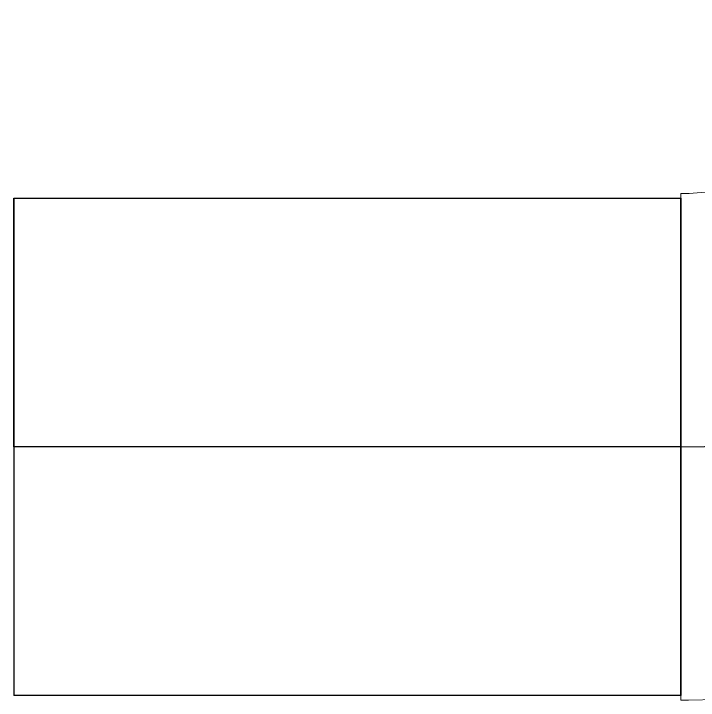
# Model space of a CAD drawing. Extents: x 0 to 160756, y 0 to 229247.
# Drawn here: x 47126.8 to 47354.1, y 69786.8 to 70014.9 of the extents above; entities that cross this region are included whole.
import ezdxf

# ---------------------------------------------------------------- set-up
doc = ezdxf.new("R2010")
doc.units = 0
doc.header["$LTSCALE"] = 10
doc.layers.add('XCM7P30CDA$0$M-PIPE--14', color=252, linetype='Continuous', lineweight=13)
doc.layers.add('XCM7P30CDA$0$U-CDA-PIPE', color=252, linetype='Continuous')

# ---------------------------------------------------------------- blocks, each defined once
blk = doc.blocks.new('XCM7P30CDA$0$短彎頭 - 焊接 1 - 90度-1118541-閥組')
at = {"layer": 'XCM7P30CDA$0$M-PIPE--14'}
for p, q in [((165745.87, -6052.89), (165914.17, -6052.89)), ((165914.17, -6052.89), (165745.87, -6052.89)), ((165981.53, -6162.32), (165981.53, -6120.25)), ((165981.53, -6120.25), (165981.53, -6288.55)), ((165981.53, -6288.55), (165981.53, -6162.5))]:
    blk.add_line(p, q, dxfattribs=at)
at = {"layer": 'XCM7P30CDA$0$M-PIPE--14', "flags": 128}
for points in [[(165745.87, -6052.89), (165746.06, -6062.31), (165746.62, -6071.72), (165747.57, -6081.1), (165748.88, -6090.43), (165750.57, -6099.71), (165752.63, -6108.91), (165755.05, -6118.01), (165757.83, -6127.02), (165760.98, -6135.91), (165764.47, -6144.66), (165768.32, -6153.27), (165772.5, -6161.71), (165777.02, -6169.98), (165781.87, -6178.07), (165787.03, -6185.95), (165792.51, -6193.62), (165798.29, -6201.07), (165804.36, -6208.28), (165810.72, -6215.24), (165817.35, -6221.94), (165824.24, -6228.37), (165831.38, -6234.52), (165838.76, -6240.38), (165846.38, -6245.94), (165854.2, -6251.19), (165862.24, -6256.12), (165870.46, -6260.73), (165878.86, -6265.01), (165887.42, -6268.94), (165896.14, -6272.53), (165904.99, -6275.77), (165913.96, -6278.66), (165923.05, -6281.18), (165932.22, -6283.33), (165941.48, -6285.12), (165950.8, -6286.54), (165960.16, -6287.58), (165969.57, -6288.25), (165978.99, -6288.54), (165981.53, -6288.55)], [(165981.53, -6120.25), (165978.84, -6120.2), (165976.15, -6120.03), (165973.47, -6119.77), (165970.8, -6119.39), (165968.15, -6118.91), (165965.52, -6118.32), (165962.92, -6117.63), (165960.34, -6116.83), (165957.8, -6115.93), (165955.3, -6114.93), (165952.84, -6113.83), (165950.43, -6112.64), (165948.06, -6111.35), (165945.75, -6109.96), (165943.5, -6108.48), (165941.3, -6106.92), (165939.18, -6105.27), (165937.12, -6103.53), (165935.13, -6101.71), (165933.21, -6099.82), (165931.37, -6097.85), (165929.61, -6095.81), (165927.94, -6093.7), (165926.35, -6091.52), (165924.85, -6089.28), (165923.44, -6086.99), (165922.12, -6084.64), (165920.9, -6082.24), (165919.78, -6079.79), (165918.75, -6077.3), (165917.82, -6074.77), (165917, -6072.2), (165916.28, -6069.61), (165915.66, -6066.98), (165915.15, -6064.34), (165914.75, -6061.67), (165914.45, -6059), (165914.26, -6056.31), (165914.17, -6053.62), (165914.17, -6052.89)]]:
    blk.add_lwpolyline(points, dxfattribs=at)
blk = doc.blocks.new('XCM7P30CDA')
at = {"layer": 'XCM7P30CDA$0$U-CDA-PIPE'}
for p, q in [((47126.84, 69953.56), (47348.33, 69953.56)), ((47126.84, 69870.96), (47126.84, 69953.56)), ((47126.84, 69953.56), (47126.84, 69870.96)), ((47348.33, 69870.96), (47348.33, 69953.56)), ((47348.33, 69953.56), (47348.33, 69870.96)), ((47348.33, 69870.96), (47126.84, 69870.96)), ((47126.84, 69870.96), (47126.84, 69788.36)), ((47348.33, 69870.96), (47126.84, 69870.96)), ((47348.33, 69870.96), (47348.33, 69788.36)), ((47348.33, 69788.36), (47348.33, 69870.96)), ((47348.33, 69788.36), (47126.84, 69788.36))]:
    blk.add_line(p, q, dxfattribs=at)
blk.add_arc((47348.33, 70022.47), 151.51, 270, 0, dxfattribs=at)
at = {"layer": 'XCM7P30CDA$0$U-CDA-PIPE', "xscale": -1}
blk.add_blockref('XCM7P30CDA$0$短彎頭 - 焊接 1 - 90度-1118541-閥組', (213329.87, 76075.36), dxfattribs=at)

msp = doc.modelspace()

# ---------------------------------------------------------------- block references
msp.add_blockref('XCM7P30CDA', (0, 0))

doc.saveas('drawing.dxf')
